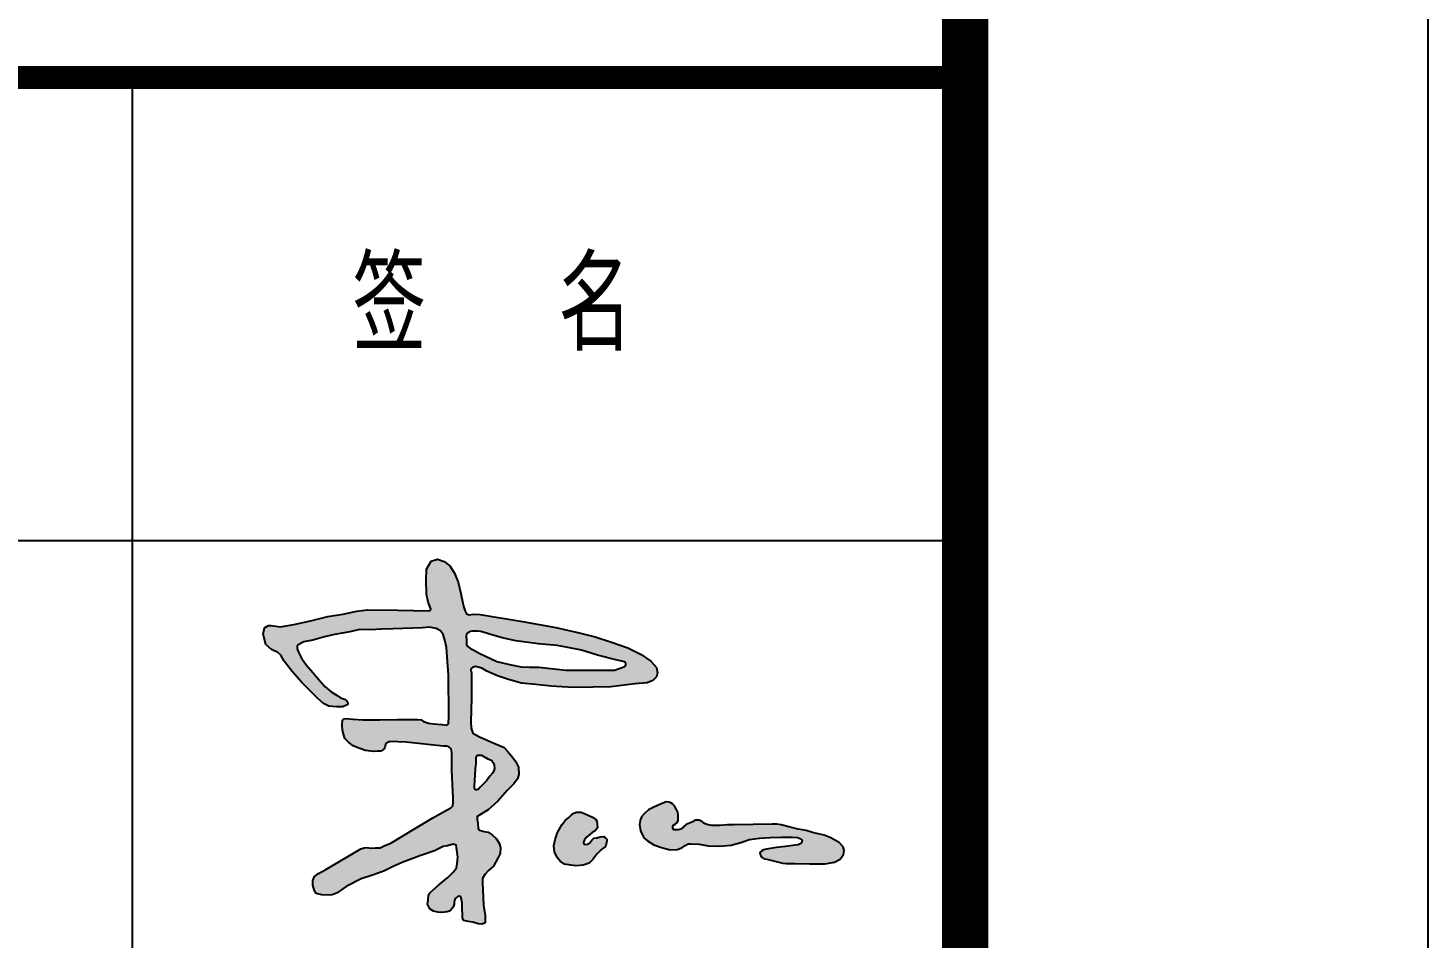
# Model space of a CAD drawing. Extents: x 1751103 to 2598738, y -609732 to 659428.
# Drawn here: x 2159459 to 2162484, y 186260 to 188228 of the extents above; entities that cross this region are included whole.
import ezdxf

# ---------------------------------------------------------------- set-up
doc = ezdxf.new("R2010")
doc.units = 0
doc.header["$LTSCALE"] = 1000
doc.header["$MEASUREMENT"] = 0
doc.layers.get('0').update_dxf_attribs({"linetype": 'CONTINUOUS'})
for name, color, linetype in [('PUB_TEXT', 7, 'CONTINUOUS'), ('PUB_TITLE', 4, 'CONTINUOUS'), ('TEL_TITLE', 7, 'CONTINUOUS')]:
    doc.layers.add(name, color=color, linetype=linetype)
doc.styles.add('TQ', font='txt.shx', dxfattribs={"width": 0.8, "bigfont": 'hztxt.shx'})

msp = doc.modelspace()

# ---------------------------------------------------------------- hatches: boundary and pattern name
h = msp.add_hatch(color=7)
h.paths.add_polyline_path([(2160417, 186835.1), (2160416, 186841.1), (2160416.9, 186844.5), (2160419.8, 186847), (2160426.2, 186848.5), (2160439.7, 186844.9), (2160450.3, 186839.1), (2160473.2, 186828.7), (2160497.6, 186820.9), (2160525.7, 186812.6), (2160556.3, 186810), (2160589.6, 186806.4), (2160636.9, 186803.8), (2160679.5, 186804.3), (2160718.5, 186804.9), (2160770.5, 186811.4), (2160797.2, 186813.9), (2160809.1, 186818.8), (2160817.3, 186826.6), (2160819.4, 186835.2), (2160816.9, 186846.7), (2160805, 186860.7), (2160783.7, 186875), (2160755, 186889), (2160720, 186901.3), (2160684.9, 186913), (2160649.8, 186921.7), (2160599.4, 186932.8), (2160527.4, 186945.8), (2160435.8, 186961.5), (2160421.7, 186962.1), (2160412.1, 186960.7), (2160406.6, 186962.4), (2160403.8, 186968.5), (2160400.9, 186977.1), (2160398.9, 186985.3), (2160394.3, 187006.7), (2160388.6, 187031.3), (2160380.8, 187050.6), (2160370.5, 187066.2), (2160358.6, 187075.3), (2160343.8, 187081), (2160330.2, 187076.5), (2160320.3, 187058.8), (2160319.1, 187035.4), (2160320.4, 187004.8), (2160323.7, 186987.9), (2160329.8, 186973.6), (2160326.5, 186969), (2160292.3, 186969.9), (2160258.1, 186970.4), (2160192.3, 186971.2), (2160169.2, 186968), (2160139.1, 186962), (2160107.2, 186956.5), (2160069.3, 186947.2), (2160033.3, 186939.8), (2160004.6, 186934.7), (2159984.7, 186937.5), (2159978.7, 186937.5), (2159970, 186932.4), (2159967.2, 186918.6), (2159972.8, 186896.7), (2159984.8, 186885.2), (2159998.7, 186879.2), (2160005.6, 186873.6), (2160012.5, 186860.7), (2160029.6, 186838.1), (2160050.4, 186814.5), (2160085.3, 186779.9), (2160097.4, 186769), (2160109.1, 186763.5), (2160125.9, 186762), (2160139, 186762), (2160150.4, 186766.8), (2160150.1, 186768.3), (2160150, 186769.4), (2160149.1, 186772.2), (2160147.3, 186775.4), (2160143.2, 186778.1), (2160134.5, 186781.3), (2160127, 186785.9), (2160114, 186794.4), (2160100.6, 186806), (2160086.8, 186821.7), (2160070.1, 186841.1), (2160060, 186852.6), (2160049.9, 186867), (2160043.5, 186879.9), (2160040.6, 186886.8), (2160040.6, 186892.4), (2160042.9, 186895.8), (2160054.8, 186902.1), (2160074.6, 186905.7), (2160099.5, 186913), (2160121.4, 186917.6), (2160154.1, 186923.4), (2160175.4, 186929.1), (2160198.4, 186928), (2160223.3, 186929.5), (2160247.8, 186930.1), (2160290.4, 186931.6), (2160311.2, 186932.7), (2160326.7, 186933.7), (2160340.8, 186930.6), (2160350.1, 186925.9), (2160355.8, 186917.6), (2160360, 186905.7), (2160363.1, 186890.1), (2160365.7, 186858.9), (2160367.8, 186830.9), (2160368.1, 186741.6), (2160367.8, 186725.2), (2160364, 186722.3), (2160353.3, 186723.7), (2160335.1, 186724.9), (2160324.7, 186726.3), (2160313.4, 186730.4), (2160308.8, 186733.3), (2160300.6, 186734.3), (2160257, 186734.3), (2160218.5, 186733.8), (2160183.2, 186733.5), (2160160.7, 186735.2), (2160146.8, 186736.6), (2160141.3, 186736.1), (2160138.4, 186733.2), (2160138.1, 186723.1), (2160138.4, 186711.5), (2160141.3, 186700.5), (2160143.9, 186693.3), (2160152.3, 186684.7), (2160161.3, 186677.4), (2160173.7, 186672.8), (2160188.2, 186667.6), (2160205.5, 186665.1), (2160214, 186665.7), (2160221.3, 186666.3), (2160225.3, 186667.3), (2160228.3, 186670.7), (2160230.4, 186676.5), (2160231.8, 186680.5), (2160233.8, 186683.4), (2160241.1, 186687.2), (2160275.8, 186685.4), (2160356, 186677.1), (2160363.2, 186676.6), (2160368.6, 186675.1), (2160373.3, 186671), (2160374.6, 186662.6), (2160375.1, 186624.7), (2160378, 186564.7), (2160377.7, 186555.8), (2160376.9, 186548.1), (2160372.8, 186543.7), (2160358, 186535.5), (2160333.7, 186522.3), (2160298, 186500.1), (2160242.7, 186467.6), (2160230.3, 186462), (2160219.9, 186457.5), (2160210.2, 186457.1), (2160199.6, 186456.8), (2160190.9, 186457.6), (2160185.1, 186457), (2160178.3, 186454.9), (2160102.7, 186410.6), (2160086.7, 186401.9), (2160078.2, 186395.5), (2160074.1, 186386.5), (2160074.1, 186376.5), (2160078.2, 186364.4), (2160081.3, 186358.5), (2160094.2, 186355.4), (2160109.6, 186354.9), (2160116, 186355.9), (2160126.7, 186360.4), (2160146.4, 186373.4), (2160178.8, 186390.1), (2160205.9, 186399.2), (2160229.3, 186407.4), (2160249.5, 186417.6), (2160270.8, 186427.1), (2160305.9, 186440.2), (2160337.1, 186450.9), (2160356.4, 186459.9), (2160365.5, 186461.9), (2160377.4, 186465.2), (2160384.4, 186463.2), (2160385.6, 186452.9), (2160387.7, 186437.3), (2160386.4, 186423.3), (2160385.2, 186414.3), (2160378.6, 186405.7), (2160365.9, 186393), (2160346.1, 186376.9), (2160327.1, 186360.1), (2160324.6, 186355.5), (2160323.7, 186344.3), (2160322.3, 186335.4), (2160327.6, 186325.4), (2160335.1, 186320.4), (2160344.3, 186318.5), (2160352, 186317.4), (2160358.9, 186318.3), (2160364.8, 186319), (2160371, 186321.3), (2160374.7, 186325.6), (2160377.6, 186328.8), (2160379.9, 186335.4), (2160379.9, 186339.3), (2160380.6, 186343.7), (2160382, 186347.5), (2160385.9, 186351), (2160387.7, 186352.1), (2160390.9, 186353), (2160394.6, 186351.2), (2160395.7, 186346.4), (2160397.1, 186337.3), (2160397.2, 186326.7), (2160397.6, 186312.1), (2160397.6, 186305.6), (2160401.1, 186300.4), (2160410.2, 186297.8), (2160420.3, 186296.5), (2160431.4, 186293.2), (2160440.1, 186292.3), (2160446.8, 186295.3), (2160446.8, 186311.1), (2160443.5, 186333.4), (2160441.3, 186382.1), (2160440.9, 186391.2), (2160446, 186399.6), (2160454.1, 186408), (2160465, 186417.5), (2160474.6, 186435.1), (2160479.3, 186445.3), (2160480, 186457.8), (2160477.1, 186467.6), (2160470.9, 186477.1), (2160461.9, 186485.3), (2160453.6, 186490.8), (2160444.9, 186492.5), (2160434.8, 186495.7), (2160431.9, 186499.8), (2160430.7, 186509.9), (2160429.8, 186518.8), (2160429.4, 186524.9), (2160453.4, 186539.5), (2160474.4, 186558.1), (2160494.5, 186581.4), (2160509.1, 186595.3), (2160516.4, 186605.9), (2160519.7, 186615.7), (2160519, 186631.6), (2160512.4, 186644.3), (2160503.3, 186656.4), (2160494.5, 186666.6), (2160487.9, 186673.6), (2160459.4, 186686.4), (2160433.1, 186697.5), (2160420.3, 186704.8), (2160416.8, 186715.9), (2160415.6, 186729.3), (2160417, 186780.3)])
h.paths.add_polyline_path([(2160434.1, 186877.6), (2160422.7, 186884), (2160414.9, 186887.9), (2160409.4, 186891.8), (2160406.7, 186896.6), (2160406.2, 186903.4), (2160406, 186917.1), (2160407.4, 186918.9), (2160408.7, 186921), (2160411.3, 186923.1), (2160415.3, 186924.4), (2160419.2, 186925.2), (2160425.9, 186925.5), (2160431.2, 186925.3), (2160437.7, 186924.4), (2160444.7, 186922.1), (2160461.3, 186917), (2160483.9, 186910.6), (2160513.5, 186904.1), (2160561.8, 186898), (2160602.3, 186893.9), (2160622, 186890.7), (2160655.3, 186884), (2160689.6, 186873.1), (2160732.1, 186862.3), (2160742.2, 186860.4), (2160747.5, 186858.8), (2160750.2, 186857.2), (2160750.8, 186854.5), (2160751, 186852.3), (2160747.9, 186848.5), (2160740.5, 186846.2), (2160726.1, 186840.9), (2160706.3, 186840.7), (2160678.2, 186841.2), (2160651.4, 186841.2), (2160621, 186840.7), (2160563, 186847.1), (2160542.5, 186847.1), (2160525, 186848.3), (2160499.3, 186852.9), (2160471.8, 186859.9)], flags=16)
h.paths.add_polyline_path([(2160431.3, 186657), (2160434.5, 186657.5), (2160439.2, 186657), (2160452.8, 186649.4), (2160458.3, 186647.1), (2160461.9, 186644.1), (2160464.9, 186640.4), (2160466.3, 186635.9), (2160467, 186628.8), (2160465.4, 186623.8), (2160462.4, 186618.5), (2160457.1, 186611.7), (2160449.8, 186602.1), (2160442.7, 186595), (2160436.3, 186588.6), (2160432.4, 186583.8), (2160429.7, 186582.2), (2160426.7, 186582.3), (2160425.2, 186583.2), (2160423.8, 186585.8), (2160423.7, 186591.2), (2160425.2, 186614.3), (2160425.9, 186627.9), (2160426.5, 186634), (2160427.2, 186638.3), (2160427.2, 186647.4), (2160427.7, 186653.9), (2160428.8, 186656.1)], flags=16)
h = msp.add_hatch(color=7)
h.paths.add_polyline_path([(2160698.7, 186454), (2160705.9, 186459.4), (2160708.5, 186465), (2160710, 186472), (2160709.5, 186476.3), (2160706.4, 186479.9), (2160702.3, 186481.7), (2160695.4, 186480.9), (2160688.2, 186479.1), (2160681.7, 186478.1), (2160677.4, 186473.5), (2160673.2, 186468.1), (2160667.9, 186465.3), (2160663.2, 186464.2), (2160660.1, 186465.8), (2160659.1, 186469.6), (2160661.2, 186474.3), (2160665, 186479.4), (2160677.9, 186490), (2160684.8, 186493.9), (2160689.3, 186500.4), (2160689.1, 186509), (2160688.1, 186514.5), (2160686.2, 186518.1), (2160679.1, 186523.2), (2160670.8, 186527.3), (2160661.2, 186531.3), (2160653.3, 186534.6), (2160644.2, 186534.6), (2160638.2, 186531.9), (2160632.9, 186527.7), (2160627.5, 186522.8), (2160619.8, 186516.4), (2160612.6, 186507.2), (2160603.1, 186490.2), (2160598.2, 186475), (2160595.1, 186461.6), (2160596.6, 186448.5), (2160602.8, 186436.2), (2160609, 186428.5), (2160618.5, 186422.3), (2160631.9, 186419.5), (2160643.4, 186418), (2160658.6, 186419.8), (2160671.4, 186424.1), (2160679.9, 186432.3), (2160688.4, 186443.9)])
h.paths.add_polyline_path([(2161179.6, 186484.9), (2161166.4, 186487.4), (2161154.4, 186490.4), (2161140.9, 186494.7), (2161123.3, 186497.3), (2161102.8, 186502.4), (2161086.8, 186507.2), (2161076.9, 186508.6), (2161067.4, 186508.6), (2160985, 186506.7), (2160970.4, 186506.7), (2160953.9, 186505.6), (2160936.4, 186505.4), (2160925.9, 186507.7), (2160920.8, 186509.8), (2160916.4, 186513.6), (2160909.7, 186516.7), (2160899.7, 186516.9), (2160895, 186513.3), (2160888.3, 186510.5), (2160881.1, 186507.7), (2160875.5, 186502.8), (2160869.7, 186497.7), (2160864.1, 186495.9), (2160859.9, 186496.4), (2160854.9, 186496.3), (2160852.4, 186499.6), (2160852.1, 186503.2), (2160854.2, 186506), (2160857.7, 186508.1), (2160860.3, 186510.4), (2160863.9, 186516.5), (2160864.3, 186522.6), (2160864, 186527.1), (2160863.2, 186533.9), (2160861.1, 186538.4), (2160857.9, 186543.5), (2160855.7, 186547.9), (2160851.6, 186551.9), (2160847.9, 186554.3), (2160843.8, 186555.7), (2160838, 186556.7), (2160835.6, 186555.9), (2160833.3, 186554.7), (2160830.6, 186553.8), (2160813, 186545.7), (2160799.9, 186539.2), (2160790.4, 186530.4), (2160784.9, 186524.2), (2160781.6, 186516.5), (2160780.1, 186507.4), (2160782.7, 186493.9), (2160790, 186478.9), (2160798, 186472.4), (2160811.6, 186463.6), (2160827.6, 186457.7), (2160846.6, 186452.6), (2160862, 186453.4), (2160872.2, 186457.4), (2160879.2, 186462.5), (2160885.8, 186465.8), (2160891.6, 186465.8), (2160909.5, 186465), (2160929, 186461.4), (2160953.2, 186460.9), (2160978.6, 186462.8), (2160999.1, 186469.1), (2161018.4, 186475.5), (2161040, 186478.4), (2161062.8, 186479.6), (2161086.1, 186480.2), (2161110.7, 186480.6), (2161122, 186479.2), (2161129.2, 186476.9), (2161132.1, 186474), (2161130.7, 186467.1), (2161123.4, 186464), (2161111.6, 186462.6), (2161095.7, 186460.4), (2161076.8, 186458.1), (2161054.7, 186454.6), (2161048.7, 186452.6), (2161045, 186450.6), (2161040.5, 186446.8), (2161040.9, 186442.7), (2161042.3, 186439.6), (2161045.5, 186436), (2161049.6, 186433.3), (2161055.5, 186432.7), (2161090.5, 186424.1), (2161097.7, 186423.2), (2161117.1, 186423.6), (2161148.2, 186422.5), (2161181.1, 186422.5), (2161201.9, 186426.1), (2161214.3, 186433), (2161221.6, 186442.9), (2161222.4, 186451.7), (2161220.5, 186459.3), (2161211.8, 186468.5), (2161204.1, 186472.8), (2161193.8, 186478.7)])

# ---------------------------------------------------------------- linework, layer by layer
for points in [[(2160150.4, 186766.8), (2160139, 186762), (2160125.9, 186762), (2160109.1, 186763.5), (2160097.4, 186769), (2160085.3, 186779.9), (2160050.4, 186814.5), (2160029.6, 186838.1), (2160012.5, 186860.7), (2160005.6, 186873.6), (2159998.7, 186879.2), (2159984.8, 186885.2), (2159972.8, 186896.7), (2159967.2, 186918.6), (2159970, 186932.4), (2159978.7, 186937.5), (2159984.7, 186937.5), (2160004.6, 186934.7), (2160033.3, 186939.8), (2160069.3, 186947.2), (2160107.2, 186956.5), (2160139.1, 186962), (2160169.2, 186968), (2160192.3, 186971.2), (2160258.1, 186970.4), (2160292.3, 186969.9), (2160326.5, 186969), (2160329.8, 186973.6), (2160323.7, 186987.9), (2160320.4, 187004.8), (2160319.1, 187035.4), (2160320.3, 187058.8), (2160330.2, 187076.5), (2160343.8, 187081), (2160358.6, 187075.3), (2160370.5, 187066.2), (2160380.8, 187050.6), (2160388.6, 187031.3), (2160394.3, 187006.7), (2160398.9, 186985.3), (2160400.9, 186977.1), (2160403.8, 186968.5), (2160406.6, 186962.4), (2160412.1, 186960.7), (2160421.7, 186962.1), (2160435.8, 186961.5), (2160527.4, 186945.8), (2160599.4, 186932.8), (2160649.8, 186921.7), (2160684.9, 186913), (2160720, 186901.3), (2160755, 186889), (2160783.7, 186875), (2160805, 186860.7), (2160816.9, 186846.7), (2160819.4, 186835.2), (2160817.3, 186826.6), (2160809.1, 186818.8), (2160797.2, 186813.9), (2160770.5, 186811.4), (2160718.5, 186804.9), (2160679.5, 186804.3), (2160636.9, 186803.8), (2160589.6, 186806.4), (2160556.3, 186810), (2160525.7, 186812.6), (2160497.6, 186820.9), (2160473.2, 186828.7), (2160450.3, 186839.1), (2160439.7, 186844.9), (2160426.2, 186848.5), (2160419.8, 186847), (2160416.9, 186844.5), (2160416, 186841.1), (2160417, 186835.1), (2160417, 186780.3), (2160415.6, 186729.3), (2160416.8, 186715.9), (2160420.3, 186704.8), (2160433.1, 186697.5), (2160459.4, 186686.4), (2160487.9, 186673.6), (2160494.5, 186666.6), (2160503.3, 186656.4), (2160512.4, 186644.3), (2160519, 186631.6), (2160519.7, 186615.7), (2160516.4, 186605.9), (2160509.1, 186595.3), (2160494.5, 186581.4), (2160474.4, 186558.1), (2160453.4, 186539.5), (2160429.4, 186524.9), (2160429.8, 186518.8), (2160430.7, 186509.9), (2160431.9, 186499.8), (2160434.8, 186495.7), (2160444.9, 186492.5), (2160453.6, 186490.8), (2160461.9, 186485.3), (2160470.9, 186477.1), (2160477.1, 186467.6), (2160480, 186457.8), (2160479.3, 186445.3), (2160474.6, 186435.1), (2160465, 186417.5), (2160454.1, 186408), (2160446, 186399.6), (2160440.9, 186391.2), (2160441.3, 186382.1), (2160443.5, 186333.4), (2160446.8, 186311.1), (2160446.8, 186295.3), (2160440.1, 186292.3), (2160431.4, 186293.2), (2160420.3, 186296.5), (2160410.2, 186297.8), (2160401.1, 186300.4), (2160397.6, 186305.6), (2160397.6, 186312.1), (2160397.2, 186326.7), (2160397.1, 186337.3), (2160395.7, 186346.4), (2160394.6, 186351.2), (2160390.9, 186353), (2160387.7, 186352.1), (2160385.9, 186351), (2160382, 186347.5), (2160380.6, 186343.7), (2160379.9, 186339.3), (2160379.9, 186335.4), (2160377.6, 186328.8), (2160374.7, 186325.6), (2160371, 186321.3), (2160364.8, 186319), (2160358.9, 186318.3), (2160352, 186317.4), (2160344.3, 186318.5), (2160335.1, 186320.4), (2160327.6, 186325.4), (2160322.3, 186335.4), (2160323.7, 186344.3), (2160324.6, 186355.5), (2160327.1, 186360.1), (2160346.1, 186376.9), (2160365.9, 186393), (2160378.6, 186405.7), (2160385.2, 186414.3), (2160386.4, 186423.3), (2160387.7, 186437.3), (2160385.6, 186452.9), (2160384.4, 186463.2), (2160377.4, 186465.2), (2160365.5, 186461.9), (2160356.4, 186459.9), (2160337.1, 186450.9), (2160305.9, 186440.2), (2160270.8, 186427.1), (2160249.5, 186417.6), (2160229.3, 186407.4), (2160205.9, 186399.2), (2160178.8, 186390.1), (2160146.4, 186373.4), (2160126.7, 186360.4), (2160116, 186355.9), (2160109.6, 186354.9), (2160094.2, 186355.4), (2160081.3, 186358.5), (2160078.2, 186364.4), (2160074.1, 186376.5), (2160074.1, 186386.5), (2160078.2, 186395.5), (2160086.7, 186401.9), (2160102.7, 186410.6), (2160178.3, 186454.9), (2160185.1, 186457), (2160190.9, 186457.6), (2160199.6, 186456.8), (2160210.2, 186457.1), (2160219.9, 186457.5), (2160230.3, 186462), (2160242.7, 186467.6), (2160298, 186500.1), (2160333.7, 186522.3), (2160358, 186535.5), (2160372.8, 186543.7), (2160376.9, 186548.1), (2160377.7, 186555.8), (2160378, 186564.7), (2160375.1, 186624.7), (2160374.6, 186662.6), (2160373.3, 186671), (2160368.6, 186675.1), (2160363.2, 186676.6), (2160356, 186677.1), (2160275.8, 186685.4), (2160241.1, 186687.2), (2160233.8, 186683.4), (2160231.8, 186680.5), (2160230.4, 186676.5), (2160228.3, 186670.7), (2160225.3, 186667.3), (2160221.3, 186666.3), (2160214, 186665.7), (2160205.5, 186665.1), (2160188.2, 186667.6), (2160173.7, 186672.8), (2160161.3, 186677.4), (2160152.3, 186684.7), (2160143.9, 186693.3), (2160141.3, 186700.5), (2160138.4, 186711.5), (2160138.1, 186723.1), (2160138.4, 186733.2), (2160141.3, 186736.1), (2160146.8, 186736.6), (2160160.7, 186735.2), (2160183.2, 186733.5), (2160218.5, 186733.8), (2160257, 186734.3), (2160300.6, 186734.3), (2160308.8, 186733.3), (2160313.4, 186730.4), (2160324.7, 186726.3), (2160335.1, 186724.9), (2160353.3, 186723.7), (2160364, 186722.3), (2160367.8, 186725.2), (2160368.1, 186741.6), (2160367.8, 186830.9), (2160365.7, 186858.9), (2160363.1, 186890.1), (2160360, 186905.7), (2160355.8, 186917.6), (2160350.1, 186925.9), (2160340.8, 186930.6), (2160326.7, 186933.7), (2160311.2, 186932.7), (2160290.4, 186931.6), (2160247.8, 186930.1), (2160223.3, 186929.5), (2160198.4, 186928), (2160175.4, 186929.1), (2160154.1, 186923.4), (2160121.4, 186917.6), (2160099.5, 186913), (2160074.6, 186905.7), (2160054.8, 186902.1), (2160042.9, 186895.8), (2160040.6, 186892.4), (2160040.6, 186886.8), (2160043.5, 186879.9), (2160049.9, 186867), (2160060, 186852.6), (2160070.1, 186841.1), (2160086.8, 186821.7), (2160100.6, 186806), (2160114, 186794.4), (2160127, 186785.9), (2160134.5, 186781.3), (2160143.2, 186778.1), (2160147.3, 186775.4), (2160149.1, 186772.2), (2160150, 186769.4), (2160150.1, 186768.3)], [(2160406, 186917.1), (2160406.2, 186903.4), (2160406.7, 186896.6), (2160409.4, 186891.8), (2160414.9, 186887.9), (2160422.7, 186884), (2160434.1, 186877.6), (2160471.8, 186859.9), (2160499.3, 186852.9), (2160525, 186848.3), (2160542.5, 186847.1), (2160563, 186847.1), (2160621, 186840.7), (2160651.4, 186841.2), (2160678.2, 186841.2), (2160706.3, 186840.7), (2160726.1, 186840.9), (2160740.5, 186846.2), (2160747.9, 186848.5), (2160751, 186852.3), (2160750.8, 186854.5), (2160750.2, 186857.2), (2160747.5, 186858.8), (2160742.2, 186860.4), (2160732.1, 186862.3), (2160689.6, 186873.1), (2160655.3, 186884), (2160622, 186890.7), (2160602.3, 186893.9), (2160561.8, 186898), (2160513.5, 186904.1), (2160483.9, 186910.6), (2160461.3, 186917), (2160444.7, 186922.1), (2160437.7, 186924.4), (2160431.2, 186925.3), (2160425.9, 186925.5), (2160419.2, 186925.2), (2160415.3, 186924.4), (2160411.3, 186923.1), (2160408.7, 186921), (2160407.4, 186918.9)], [(2160427.2, 186638.3), (2160427.2, 186647.4), (2160427.7, 186653.9), (2160428.8, 186656.1), (2160431.3, 186657), (2160434.5, 186657.5), (2160439.2, 186657), (2160452.8, 186649.4), (2160458.3, 186647.1), (2160461.9, 186644.1), (2160464.9, 186640.4), (2160466.3, 186635.9), (2160467, 186628.8), (2160465.4, 186623.8), (2160462.4, 186618.5), (2160457.1, 186611.7), (2160449.8, 186602.1), (2160442.7, 186595), (2160436.3, 186588.6), (2160432.4, 186583.8), (2160429.7, 186582.2), (2160426.7, 186582.3), (2160425.2, 186583.2), (2160423.8, 186585.8), (2160423.7, 186591.2), (2160425.2, 186614.3), (2160425.9, 186627.9), (2160426.5, 186634)], [(2160638.2, 186531.9), (2160644.2, 186534.6), (2160653.3, 186534.6), (2160661.2, 186531.3), (2160670.8, 186527.3), (2160679.1, 186523.2), (2160686.2, 186518.1), (2160688.1, 186514.5), (2160689.1, 186509), (2160689.3, 186500.4), (2160684.8, 186493.9), (2160677.9, 186490), (2160665, 186479.4), (2160661.2, 186474.3), (2160659.1, 186469.6), (2160660.1, 186465.8), (2160663.2, 186464.2), (2160667.9, 186465.3), (2160673.2, 186468.1), (2160677.4, 186473.5), (2160681.7, 186478.1), (2160688.2, 186479.1), (2160695.4, 186480.9), (2160702.3, 186481.7), (2160706.4, 186479.9), (2160709.5, 186476.3), (2160710, 186472), (2160708.5, 186465), (2160705.9, 186459.4), (2160698.7, 186454), (2160688.4, 186443.9), (2160679.9, 186432.3), (2160671.4, 186424.1), (2160658.6, 186419.8), (2160643.4, 186418), (2160631.9, 186419.5), (2160618.5, 186422.3), (2160609, 186428.5), (2160602.8, 186436.2), (2160596.6, 186448.5), (2160595.1, 186461.6), (2160598.2, 186475), (2160603.1, 186490.2), (2160612.6, 186507.2), (2160619.8, 186516.4), (2160627.5, 186522.8), (2160632.9, 186527.7)], [(2160830.6, 186553.8), (2160813, 186545.7), (2160799.9, 186539.2), (2160790.4, 186530.4), (2160784.9, 186524.2), (2160781.6, 186516.5), (2160780.1, 186507.4), (2160782.7, 186493.9), (2160790, 186478.9), (2160798, 186472.4), (2160811.6, 186463.6), (2160827.6, 186457.7), (2160846.6, 186452.6), (2160862, 186453.4), (2160872.2, 186457.4), (2160879.2, 186462.5), (2160885.8, 186465.8), (2160891.6, 186465.8), (2160909.5, 186465), (2160929, 186461.4), (2160953.2, 186460.9), (2160978.6, 186462.8), (2160999.1, 186469.1), (2161018.4, 186475.5), (2161040, 186478.4), (2161062.8, 186479.6), (2161086.1, 186480.2), (2161110.7, 186480.6), (2161122, 186479.2), (2161129.2, 186476.9), (2161132.1, 186474), (2161130.7, 186467.1), (2161123.4, 186464), (2161111.6, 186462.6), (2161095.7, 186460.4), (2161076.8, 186458.1), (2161054.7, 186454.6), (2161048.7, 186452.6), (2161045, 186450.6), (2161040.5, 186446.8), (2161040.9, 186442.7), (2161042.3, 186439.6), (2161045.5, 186436), (2161049.6, 186433.3), (2161055.5, 186432.7), (2161090.5, 186424.1), (2161097.7, 186423.2), (2161117.1, 186423.6), (2161148.2, 186422.5), (2161181.1, 186422.5), (2161201.9, 186426.1), (2161214.3, 186433), (2161221.6, 186442.9), (2161222.4, 186451.7), (2161220.5, 186459.3), (2161211.8, 186468.5), (2161204.1, 186472.8), (2161193.8, 186478.7), (2161179.6, 186484.9), (2161166.4, 186487.4), (2161154.4, 186490.4), (2161140.9, 186494.7), (2161123.3, 186497.3), (2161102.8, 186502.4), (2161086.8, 186507.2), (2161076.9, 186508.6), (2161067.4, 186508.6), (2160985, 186506.7), (2160970.4, 186506.7), (2160953.9, 186505.6), (2160936.4, 186505.4), (2160925.9, 186507.7), (2160920.8, 186509.8), (2160916.4, 186513.6), (2160909.7, 186516.7), (2160899.7, 186516.9), (2160895, 186513.3), (2160888.3, 186510.5), (2160881.1, 186507.7), (2160875.5, 186502.8), (2160869.7, 186497.7), (2160864.1, 186495.9), (2160859.9, 186496.4), (2160854.9, 186496.3), (2160852.4, 186499.6), (2160852.1, 186503.2), (2160854.2, 186506), (2160857.7, 186508.1), (2160860.3, 186510.4), (2160863.9, 186516.5), (2160864.3, 186522.6), (2160864, 186527.1), (2160863.2, 186533.9), (2160861.1, 186538.4), (2160857.9, 186543.5), (2160855.7, 186547.9), (2160851.6, 186551.9), (2160847.9, 186554.3), (2160843.8, 186555.7), (2160838, 186556.7), (2160835.6, 186555.9), (2160833.3, 186554.7)]]:
    msp.add_lwpolyline(points, close=True)
at = {"layer": 'PUB_TITLE', "color": 4}
for p, q in [((2159684.4, 181120.8), (2159684.4, 188120.8)), ((2155984.5, 187120.8), (2161484.5, 187120.8))]:
    msp.add_line(p, q, dxfattribs=at)
at = {"layer": 'PUB_TITLE', "color": 4, "const_width": 50}
msp.add_lwpolyline([(2155984.5, 188120.8), (2161484.5, 188120.8)], dxfattribs=at)
at = {"layer": 'TEL_TITLE', "color": 4}
msp.add_lwpolyline([(2088184.5, 163856.7), (2162484.5, 163856.7), (2162484.5, 205856.7), (2088184.5, 205856.7)], close=True, dxfattribs=at)
at = {"layer": 'TEL_TITLE', "color": 4, "const_width": 100}
msp.add_lwpolyline([(2090684.5, 164856.7), (2161484.5, 164856.7), (2161484.5, 204856.7), (2090684.5, 204856.7)], close=True, dxfattribs=at)

# ---------------------------------------------------------------- texts
at = {"layer": 'PUB_TEXT', "color": 2, "insert": (2160159.5, 187730.4), "char_height": 200, "width": 1679.83, "attachment_point": 1, "style": 'TQ'}
msp.add_mtext('签  名', dxfattribs=at)

doc.saveas('drawing.dxf')
